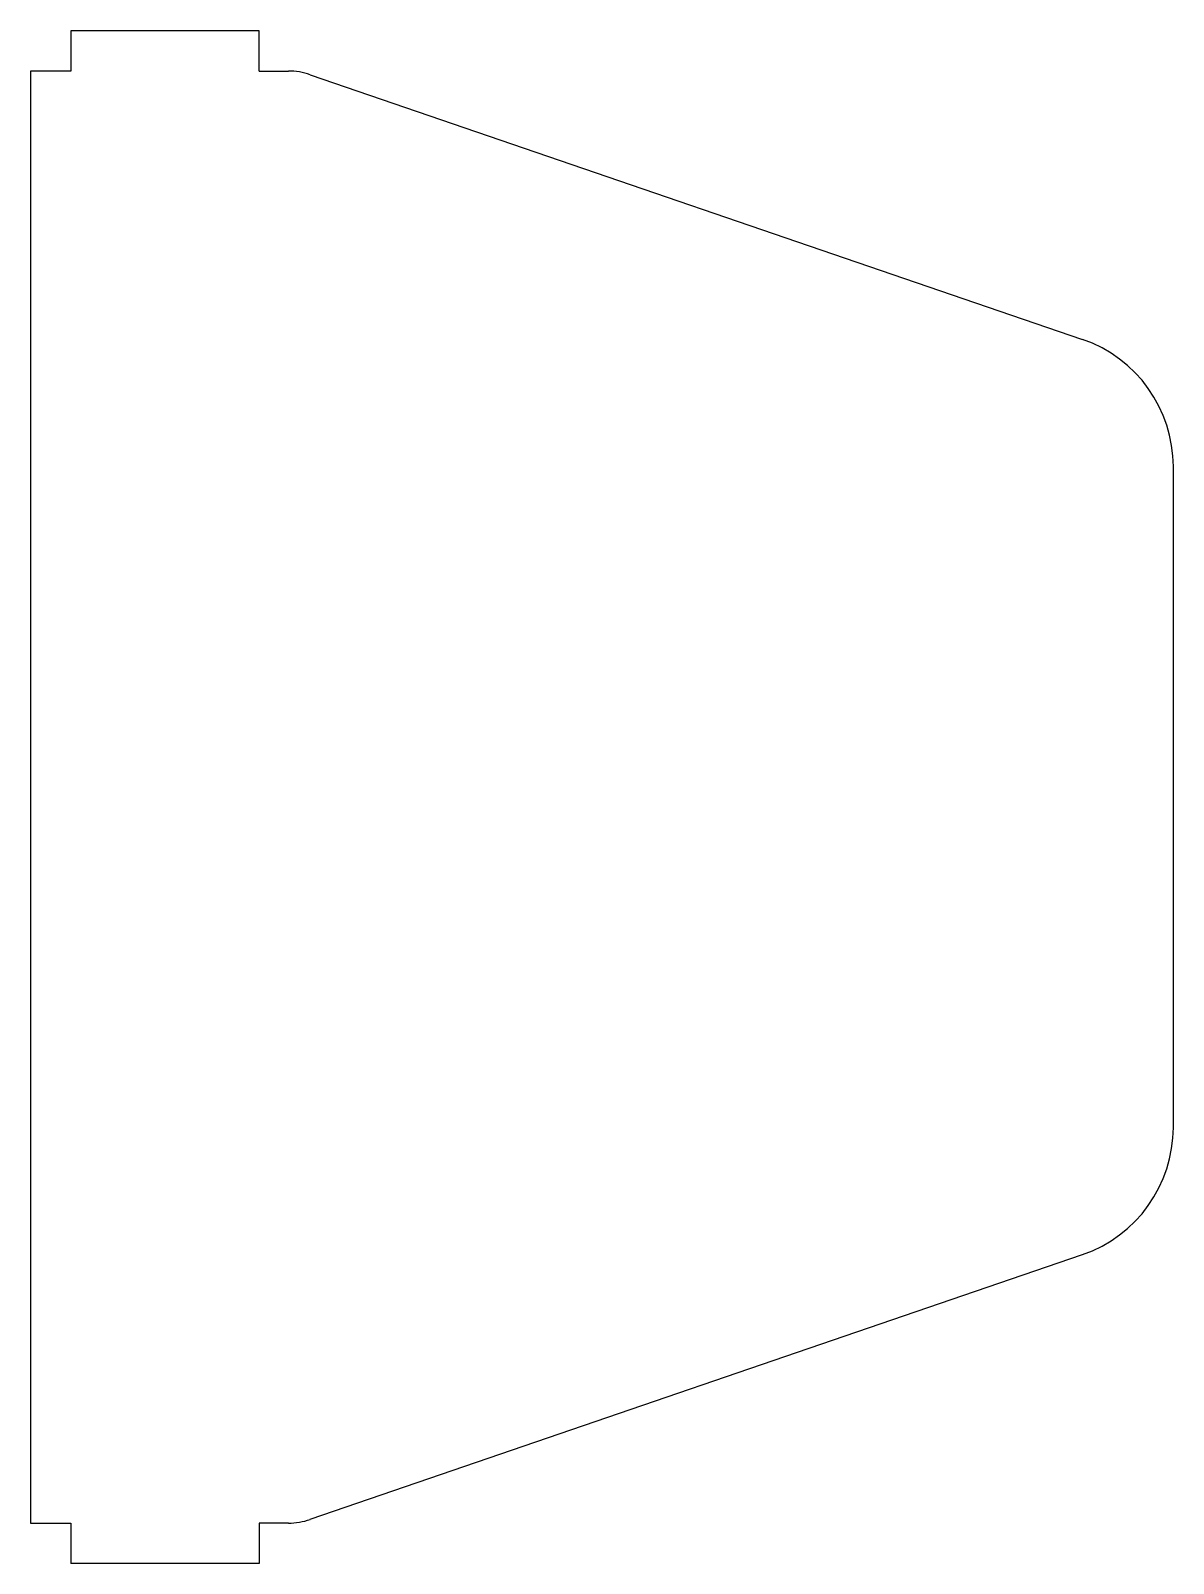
# Model space of a CAD drawing. Header units: millimetres. Extents: x 170 to 255, y 65 to 179.
import ezdxf

# ---------------------------------------------------------------- set-up
doc = ezdxf.new("R2010")
doc.units = ezdxf.units.MM

msp = doc.modelspace()

# ---------------------------------------------------------------- linework, layer by layer
for p, q in [((187.16, 179.47), (173.16, 179.47)), ((173.16, 179.47), (173.16, 176.47)), ((187.16, 176.47), (187.16, 179.47)), ((173.16, 176.47), (170.16, 176.47)), ((170.16, 176.47), (170.16, 68.47)), ((187.16, 176.47), (189.33, 176.47)), ((190.95, 176.2), (248.4, 156.51)), ((255.16, 97.9), (255.16, 147.05)), ((190.95, 68.75), (248.4, 88.44)), ((170.16, 68.47), (173.16, 68.47)), ((173.16, 68.47), (173.16, 65.47)), ((187.16, 68.47), (187.16, 65.47)), ((189.33, 68.47), (187.16, 68.47)), ((187.16, 65.47), (173.16, 65.47))]:
    msp.add_line(p, q)
for centre, radius, start, end in [((189.33, 171.47), 5, 71.0754, 90), ((245.16, 147.05), 10, 0, 71.0754), ((245.16, 97.9), 10, 288.9246, 0), ((189.33, 73.47), 5, 270, 288.9246)]:
    msp.add_arc(centre, radius, start, end)

doc.saveas('drawing.dxf')
